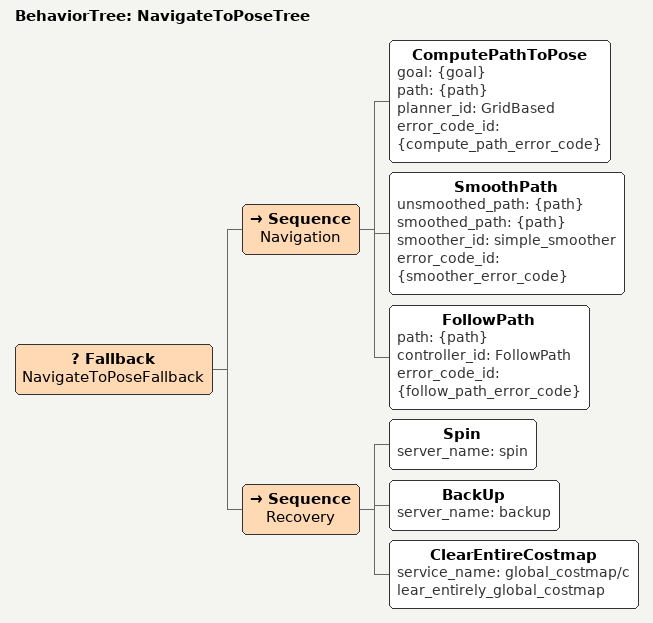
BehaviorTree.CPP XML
<root BTCPP_format="4" main_tree_to_execute="NavigateToPoseTree">

  <BehaviorTree ID="NavigateToPoseTree">

    <Fallback name="NavigateToPoseFallback">

      <!-- Main navigation pipeline -->
      <Sequence name="Navigation">

        <ComputePathToPose
          goal="{goal}"
          path="{path}"
          planner_id="GridBased"
          error_code_id="{compute_path_error_code}"/>

        <!-- smoother_id="savitzky_golay_smoother" -->
        <!-- smoother_id="simple_smoother" -->
        <SmoothPath
          unsmoothed_path="{path}"
          smoothed_path="{path}"
          smoother_id="simple_smoother"
          error_code_id="{smoother_error_code}"/>

        <FollowPath
          path="{path}"
          controller_id="FollowPath"
          error_code_id="{follow_path_error_code}"/>

      </Sequence>

      <!-- Recovery behaviors -->
      <Sequence name="Recovery">
        <Spin server_name="spin" />
        <BackUp server_name="backup" />
        <ClearEntireCostmap service_name="global_costmap/clear_entirely_global_costmap" />
      </Sequence>

    </Fallback>

  </BehaviorTree>
</root>
